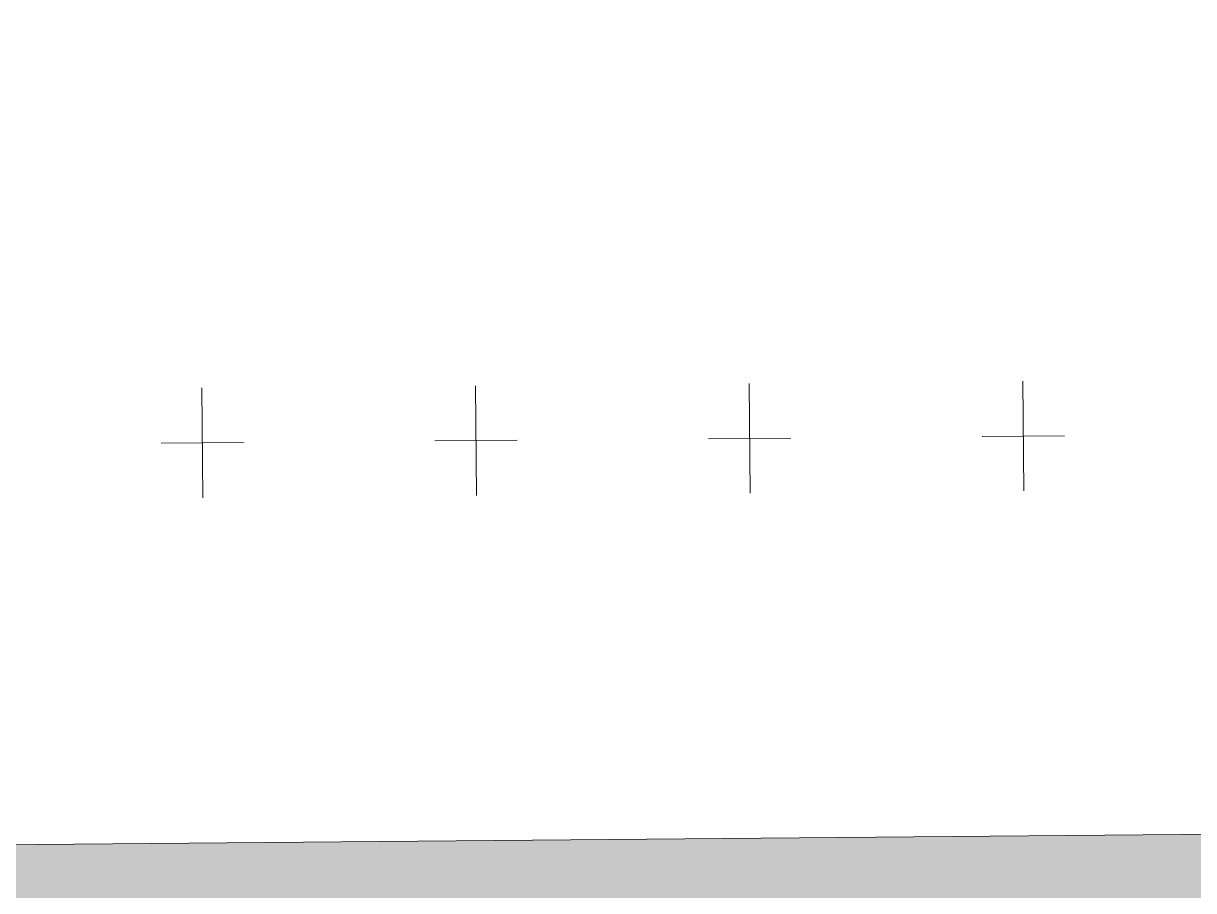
# Model space of a CAD drawing. Header units: millimetres. Extents: x -284281 to 1648660, y -821378 to -151356.
# Drawn here: x 218194.9 to 218621.5, y -271395.4 to -271079.4 of the extents above; entities that cross this region are included whole.
import ezdxf

# ---------------------------------------------------------------- set-up
doc = ezdxf.new("R2010")
doc.units = ezdxf.units.MM
doc.header["$MEASUREMENT"] = 0
doc.set_wipeout_variables(frame=1)
doc.linetypes.add('Wipeout_Contour', pattern=[1000, 0, -1000])
doc.layers.add('Sols_ Dalles', color=7, linetype='Continuous')
doc.layers.add('TopoAlt', color=7, linetype='Continuous')

# ---------------------------------------------------------------- blocks, each defined once
blk = doc.blocks.new('Dalle_14_1', base_point=(217961.31, -273253.27))
at = {"layer": 'Sols_ Dalles', "linetype": 'Continuous', "lineweight": 0, "true_color": 0x2e271c}
blk.add_hatch(color=250, dxfattribs=at).paths.add_polyline_path([(217961.31, -273253.27, 0.415791), (219972.08, -275253.24), (252109.07, -275105.97, 0.414214), (254098.27, -273095.23), (254087.39, -271073.02, -0.001346), (254087.36, -271062.25), (253905.62, -271062.25), (253905.62, -267687.29), (253887.34, -267687.29), (253887.34, -265687.29), (250537.57, -265687.29), (250537.57, -270787.29), (250537.73, -271092.13), (250548.62, -273114.34), (220537.57, -273253.27), (220537.57, -270687.29), (220537.57, -265687.29), (219961.31, -265687.29, 0.258849), (218113.76, -267154.75, 0.098562), (217961.31, -267920.63)])
blk = doc.blocks.new('Mur_56_1', base_point=(218049.58, -271371.49))
at = {"color": 254, "linetype": 'Wipeout_Contour', "lineweight": 0, "ltscale": 1434044.950907383}
blk.add_wipeout([(218049.58, -271371.49), (250537.27, -271087.28), (250534.65, -270787.29), (218046.96, -271071.5)], dxfattribs=at).dxf.layer = 'TopoAlt'
at = {"layer": 'TopoAlt', "color": 190, "linetype": 'Continuous', "lineweight": 5, "true_color": 0x8002ff, "flags": 128}
blk.add_lwpolyline([(218049.58, -271371.49), (250537.27, -271087.28)], dxfattribs=at)
blk = doc.blocks.new('Garde-corps_1_1')
at = {"color": 7, "linetype": 'Continuous', "lineweight": 5}
for p, q in [((218260, -271212.25), (218260.33, -271252.25)), ((218359.76, -271211.43), (218360.09, -271251.43)), ((218459.52, -271210.62), (218459.85, -271250.61)), ((218559.27, -271209.8), (218559.6, -271249.79)), ((218574.44, -271229.67), (218544.44, -271229.92)), ((218275.17, -271232.13), (218245.17, -271232.38)), ((218374.92, -271231.31), (218344.93, -271231.56)), ((218474.68, -271230.49), (218444.68, -271230.74))]:
    blk.add_line(p, q, dxfattribs=at)
blk = doc.blocks.new('Garde-corps_3_1')
at = {"color": 7, "linetype": 'Continuous', "lineweight": 5}
for p, q in [((218260, -271212.25), (218260.33, -271252.25)), ((218359.76, -271211.43), (218360.09, -271251.43)), ((218459.52, -271210.62), (218459.85, -271250.61)), ((218559.27, -271209.8), (218559.6, -271249.79)), ((218574.44, -271229.67), (218544.44, -271229.92)), ((218275.17, -271232.13), (218245.17, -271232.38)), ((218374.92, -271231.31), (218344.93, -271231.56)), ((218474.68, -271230.49), (218444.68, -271230.74))]:
    blk.add_line(p, q, dxfattribs=at)

msp = doc.modelspace()

# ---------------------------------------------------------------- hatches: boundary and pattern name
at = {"layer": 'Sols_ Dalles', "linetype": 'Continuous', "lineweight": 0, "true_color": 0x2e271c}
msp.add_hatch(color=250, dxfattribs=at).paths.add_polyline_path([(217961.30948, -273253.26877, 0.415791099), (219972.07551, -275253.23979), (252109.0667, -275105.96997, 0.414213562), (254098.2717, -273095.23292), (254087.38594, -271073.02067, -0.001345761), (254087.35696, -271062.25464), (254087.35696, -267687.29374), (254087.35696, -265687.29374), (250537.56856, -265687.29374), (250537.56856, -270787.29219), (250537.72938, -271092.1288), (250548.61514, -273114.34105), (220537.56856, -273253.26877), (220537.56856, -270687.29374), (220537.56856, -265687.29374), (219961.30948, -265687.29374, 0.258848905), (218113.76339, -267154.75238, 0.098561619), (217961.30948, -267920.63319)])

# ---------------------------------------------------------------- block references
at = {"layer": 'Sols_ Dalles', "color": 250, "linetype": 'Continuous', "lineweight": 5, "true_color": 0x1f1f1f}
msp.add_blockref('Dalle_14_1', (217961.30948, -273253.26877), dxfattribs=at)

# ---------------------------------------------------------------- next in the draw order: block references
at = {"layer": 'TopoAlt', "color": 211, "lineweight": 5, "true_color": 0xfe55ff}
msp.add_blockref('Mur_56_1', (218049.58149, -271371.49266), dxfattribs=at)

# ---------------------------------------------------------------- next in the draw order: wipeouts: each hides what was drawn before it
at = {"color": 254, "linetype": 'Wipeout_Contour', "lineweight": 0, "ltscale": 1438589.353908819}
msp.add_wipeout([(253886.34755, -270769.24799), (218046.9517, -271070.50182), (218048.61718, -271379.89247), (253886.29353, -271069.25262)], dxfattribs=at).dxf.layer = 'TopoAlt'

# ---------------------------------------------------------------- next in the draw order: linework, layer by layer
at = {"layer": 'TopoAlt', "color": 7, "linetype": 'Continuous', "lineweight": 5, "flags": 128}
msp.add_lwpolyline([(253886.34755, -270769.24799), (218046.9517, -271070.50182), (218048.61718, -271379.89247), (253886.29353, -271069.25262)], close=True, dxfattribs=at)

# ---------------------------------------------------------------- next in the draw order: block references
at = {"color": 7, "linetype": 'Continuous', "lineweight": 5}
for name in ['Garde-corps_1_1', 'Garde-corps_3_1']:
    msp.add_blockref(name, (0, 0), dxfattribs=at)

doc.saveas('drawing.dxf')
